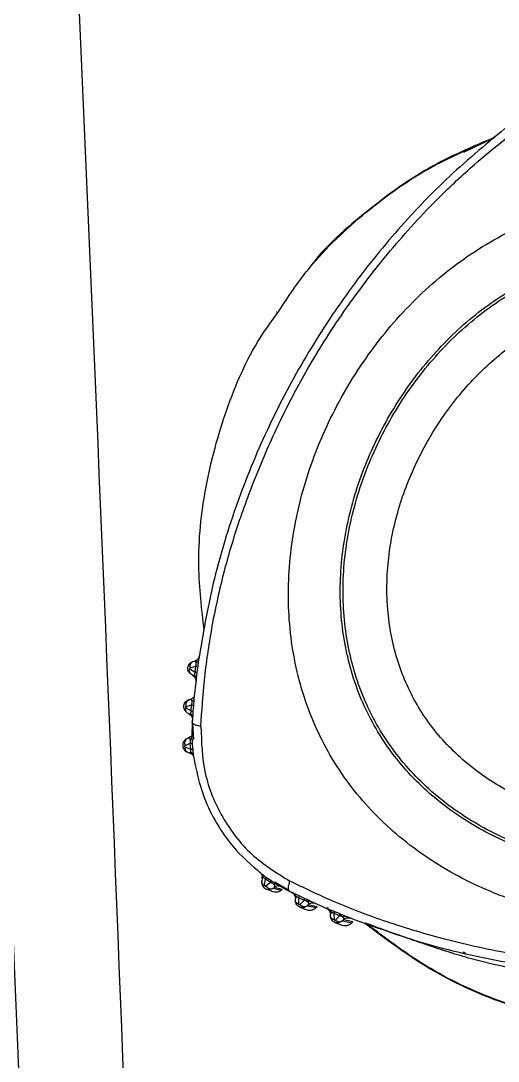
# Model space of a CAD drawing. Extents: x 527 to 611, y 788 to 934.
# Drawn here: x 604.667 to 605.984, y 868.461 to 871.327 of the extents above; entities that cross this region are included whole.
import ezdxf

# ---------------------------------------------------------------- set-up
doc = ezdxf.new("R2010")
doc.units = 0
doc.header["$MEASUREMENT"] = 0
doc.layers.add('1', color=4, linetype='Continuous')
doc.layers.add('GEOMETRY', color=3, linetype='Continuous', lineweight=25)

# ---------------------------------------------------------------- blocks, each defined once
blk = doc.blocks.new('2026_FLAIR')
at = {"layer": 'GEOMETRY'}
for p, q in [((78.9075, 67.6428), (78.8214, 67.6015)), ((78.3055, 67.162), (78.3046, 67.1607)), ((78.0757, 66.1986), (78.0796, 66.1996)), ((78.0908, 66.2022), (78.0912, 66.2046)), ((78.0669, 66.1785), (78.0814, 66.17)), ((78.0673, 66.1815), (78.0834, 66.1858)), ((78.0742, 66.1614), (78.0711, 66.1632)), ((78.0814, 66.17), (78.0834, 66.1858)), ((78.0884, 66.1836), (78.0863, 66.1677)), ((78.084, 66.1498), (78.0784, 66.0964)), ((78.0561, 66.0745), (78.0718, 66.0794)), ((78.0639, 66.0931), (78.0673, 66.0941)), ((78.0705, 66.063), (78.0718, 66.0794)), ((78.0768, 66.0765), (78.0755, 66.0599)), ((78.0558, 66.0709), (78.0705, 66.063)), ((78.0641, 66.0551), (78.0606, 66.0569)), ((78.0735, 66.0325), (78.0727, 65.991)), ((78.0742, 66.0426), (78.0735, 66.0325)), ((78.0747, 66.0285), (78.0771, 65.9837)), ((78.0622, 65.9877), (78.0592, 65.9865)), ((78.0622, 65.9877), (78.0725, 65.9928)), ((78.0536, 65.967), (78.0683, 65.9735)), ((78.0539, 65.9626), (78.0696, 65.957)), ((78.0696, 65.957), (78.0683, 65.9735)), ((78.0737, 65.9714), (78.0751, 65.9552)), ((78.0608, 65.9491), (78.0655, 65.9475)), ((78.259, 65.619), (78.2593, 65.619)), ((78.2662, 65.5997), (78.2653, 65.5946)), ((78.2732, 65.5823), (78.276, 65.5992)), ((78.2895, 65.59), (78.276, 65.5992)), ((78.2769, 65.6052), (78.2902, 65.5961)), ((78.2895, 65.59), (78.2769, 65.5799)), ((78.3016, 65.5919), (78.3063, 65.5891)), ((78.3063, 65.5891), (78.3398, 65.5689)), ((78.3063, 65.5856), (78.3428, 65.5657)), ((78.2775, 65.5722), (78.2933, 65.5659)), ((78.2896, 65.5713), (78.2968, 65.5746)), ((78.2968, 65.5746), (78.2993, 65.5766)), ((78.2968, 65.5746), (78.3198, 65.5693)), ((78.3219, 65.5709), (78.2993, 65.5766)), ((78.3198, 65.5693), (78.3219, 65.5709)), ((78.3428, 65.5657), (78.3521, 65.5611)), ((78.358, 65.5414), (78.3581, 65.5454)), ((78.3672, 65.5541), (78.3821, 65.5471)), ((78.3675, 65.5306), (78.3676, 65.5478)), ((78.3824, 65.5409), (78.3676, 65.5478)), ((78.3824, 65.5409), (78.3707, 65.5291)), ((78.3934, 65.5288), (78.3909, 65.5262)), ((78.4179, 65.523), (78.3934, 65.5288)), ((78.3703, 65.5224), (78.387, 65.5158)), ((78.3909, 65.5262), (78.4159, 65.5212)), ((78.4159, 65.5212), (78.4179, 65.523)), ((78.4489, 65.5197), (78.4467, 65.5198)), ((78.4548, 65.498), (78.4547, 65.5017)), ((78.4799, 65.4984), (78.4653, 65.5044)), ((78.4657, 65.4871), (78.4653, 65.5044)), ((78.4655, 65.5103), (78.4802, 65.5042)), ((78.467, 65.4801), (78.4843, 65.4732)), ((78.4799, 65.4984), (78.4685, 65.486)), ((78.4877, 65.4843), (78.482, 65.4804)), ((78.4904, 65.4873), (78.4877, 65.4843)), ((78.4877, 65.4843), (78.5139, 65.4793)), ((78.5162, 65.4816), (78.4904, 65.4873)), ((78.5139, 65.4793), (78.5162, 65.4816)), ((78.5487, 65.4793), (78.5859, 65.4538)), ((78.82, 65.3982), (78.8269, 65.3949)), ((78.8285, 65.3945), (78.8217, 65.3977))]:
    blk.add_line(p, q, dxfattribs=at)
for points, knots in [([(77.8462, 58.0332), (77.836, 58.3865), (77.8253, 58.7397), (77.8034, 59.4461), (77.792, 59.7993), (77.757, 60.8589), (77.6829, 62.9779), (77.5964, 65.0965), (77.47, 67.9207), (77.4013, 69.3327), (77.2529, 72.1558), (77.1732, 73.5671), (77.088, 74.9781)], [0, 0, 0, 0, 0.0625, 0.0625, 0.125, 0.125, 0.25, 0.5, 0.5, 0.75, 0.75, 1, 1, 1, 1]), ([(78.1152, 58.075), (78.0905, 58.9789), (78.0645, 59.8827), (78.0071, 61.6901), (77.976, 62.5937), (77.8772, 65.3045), (77.8036, 67.1113), (77.7211, 68.9178)], [0, 0, 0, 0, 0.25, 0.25, 0.5, 0.5, 1, 1, 1, 1]), ([(78.0975, 66.0202), (78.1002, 66.0623), (78.106, 66.1522), (78.1273, 66.2973), (78.1595, 66.445), (78.2038, 66.5917), (78.2567, 66.7316), (78.3189, 66.8708), (78.3975, 67.0201), (78.4967, 67.1742), (78.6178, 67.3329), (78.7373, 67.4634), (78.8462, 67.5648), (78.9353, 67.6388), (79.0176, 67.6999), (79.0708, 67.7354), (79.0962, 67.7523)], [0, 0, 0, 0, 0.0618389, 0.131845, 0.211627, 0.279904, 0.3529711, 0.4274329, 0.4999257, 0.5964014, 0.6918895, 0.7884778, 0.8520734, 0.9066684, 0.9556063, 1, 1, 1, 1]), ([(78.9357, 67.6673), (78.8804, 67.6212), (78.7697, 67.5288), (78.6214, 67.3707), (78.4879, 67.2003), (78.3708, 67.0175), (78.271, 66.8244), (78.1901, 66.6232), (78.1274, 66.4154), (78.103, 66.2737), (78.0909, 66.2029)], [0, 0, 0, 0, 0.124613, 0.249568, 0.374705, 0.499995, 0.625284, 0.750423, 0.875382, 1, 1, 1, 1]), ([(78.3082, 67.1582), (78.3338, 67.197), (78.3995, 67.2973), (78.5399, 67.4319), (78.7138, 67.5591), (78.8436, 67.6147), (78.9059, 67.6415)], [0, 0, 0, 0, 0.178064, 0.45931, 0.740555, 1, 1, 1, 1]), ([(78.9081, 67.6433), (78.8465, 67.6172), (78.7167, 67.5623), (78.5444, 67.4339), (78.4314, 67.3345), (78.3887, 67.2733), (78.3882, 67.2726)], [0, 0, 0, 0, 0.309897, 0.653005, 0.996113, 1, 1, 1, 1]), ([(79.3404, 65.4784), (79.2726, 65.4817), (79.1376, 65.4881), (78.9424, 65.541), (78.7628, 65.6249), (78.6063, 65.7411), (78.48, 65.8859), (78.3911, 66.0553), (78.3425, 66.2415), (78.3338, 66.4368), (78.3635, 66.6339), (78.4288, 66.8255), (78.5258, 67.0047), (78.6502, 67.1647), (78.7985, 67.2986), (78.9662, 67.3993), (79.1478, 67.4658), (79.2748, 67.4745), (79.3378, 67.4787)], [0, 0, 0, 0, 0.064638, 0.128652, 0.191528, 0.253029, 0.313363, 0.373321, 0.433986, 0.495948, 0.559248, 0.623536, 0.688243, 0.752741, 0.816423, 0.878848, 0.939909, 1, 1, 1, 1]), ([(79.3398, 65.619), (79.2817, 65.6217), (79.1659, 65.6273), (78.9986, 65.6724), (78.8446, 65.7441), (78.7106, 65.8434), (78.6023, 65.9673), (78.5262, 66.1124), (78.4848, 66.2719), (78.4776, 66.4391), (78.5032, 66.6079), (78.5593, 66.7721), (78.6425, 66.9257), (78.749, 67.0629), (78.876, 67.1777), (79.0194, 67.2641), (79.1749, 67.3213), (79.2836, 67.3287), (79.3375, 67.3324)], [0, 0, 0, 0, 0.064677, 0.128726, 0.191618, 0.253103, 0.313385, 0.373279, 0.433903, 0.49586, 0.559185, 0.62351, 0.688256, 0.752792, 0.816505, 0.878937, 0.939969, 1, 1, 1, 1]), ([(79.3398, 65.6266), (79.2822, 65.6293), (79.1675, 65.6348), (79.0016, 65.6795), (78.849, 65.7505), (78.7161, 65.8489), (78.6089, 65.9717), (78.5334, 66.1155), (78.4924, 66.2735), (78.4853, 66.4392), (78.5107, 66.6065), (78.5663, 66.7692), (78.6488, 66.9215), (78.7544, 67.0574), (78.8802, 67.1712), (79.0223, 67.2569), (79.1763, 67.3136), (79.284, 67.3209), (79.3375, 67.3245)], [0, 0, 0, 0, 0.06468, 0.128735, 0.191634, 0.253118, 0.313391, 0.373269, 0.433886, 0.495846, 0.559178, 0.623509, 0.688256, 0.752797, 0.816517, 0.878954, 0.939983, 1, 1, 1, 1]), ([(79.3391, 65.7459), (79.2897, 65.7482), (79.1913, 65.7529), (79.049, 65.7911), (78.9181, 65.8517), (78.8041, 65.9357), (78.7121, 66.0407), (78.6475, 66.1639), (78.6127, 66.2992), (78.6069, 66.4411), (78.629, 66.5843), (78.6769, 66.7238), (78.7477, 66.8544), (78.8381, 66.9711), (78.9456, 67.0687), (79.0671, 67.1422), (79.1988, 67.1909), (79.291, 67.1973), (79.3368, 67.2004)], [0, 0, 0, 0, 0.0647046, 0.128813, 0.1917628, 0.2532443, 0.313432, 0.3731912, 0.4337506, 0.4957308, 0.5591196, 0.6234952, 0.6882615, 0.7528365, 0.8166147, 0.8790898, 0.9400889, 1, 1, 1, 1]), ([(78.1066, 66.2841), (78.0997, 66.3431), (78.0845, 66.4751), (78.1058, 66.6819), (78.1642, 66.894), (78.2333, 67.0554), (78.2924, 67.1364), (78.3082, 67.1582)], [0, 0, 0, 0, 0.1936682, 0.433158, 0.6726477, 0.9121375, 1, 1, 1, 1]), ([(78.0711, 66.1632), (78.0697, 66.1642), (78.0667, 66.1662), (78.0634, 66.1709), (78.0615, 66.1765), (78.0613, 66.1826), (78.0631, 66.1884), (78.0663, 66.1931), (78.0706, 66.1967), (78.074, 66.198), (78.0757, 66.1986)], [0, 0, 0, 0, 0.116086, 0.238887, 0.368451, 0.504811, 0.634546, 0.760306, 0.882114, 1, 1, 1, 1]), ([(78.0757, 66.1986), (78.0744, 66.198), (78.0717, 66.1968), (78.0687, 66.1927), (78.067, 66.1874), (78.0672, 66.1834), (78.0673, 66.1815)], [0, 0, 0, 0, 0.242505, 0.499998, 0.757492, 1, 1, 1, 1]), ([(78.086, 66.2029), (78.0856, 66.2025), (78.0837, 66.2009), (78.0814, 66.2001), (78.0796, 66.1996)], [0, 0, 0, 0, 0.246826, 1, 1, 1, 1]), ([(78.0848, 66.1953), (78.0847, 66.1962), (78.0843, 66.1982), (78.0825, 66.1999), (78.0808, 66.1997), (78.0796, 66.1996)], [0, 0, 0, 0, 0.216052, 0.460815, 1, 1, 1, 1]), ([(78.0903, 66.207), (78.0902, 66.2068), (78.0898, 66.2062), (78.0885, 66.2048), (78.0868, 66.2032), (78.0848, 66.2017), (78.0831, 66.2009), (78.0819, 66.2004)], [0, 0, 0, 0, 0.118027, 0.419892, 0.56302, 0.707191, 1, 1, 1, 1]), ([(78.0834, 66.1858), (78.0837, 66.1866), (78.0842, 66.1883), (78.0847, 66.1909), (78.0849, 66.1933), (78.0848, 66.1946), (78.0848, 66.1953)], [0, 0, 0, 0, 0.258502, 0.499148, 0.741168, 1, 1, 1, 1]), ([(78.0909, 66.2029), (78.0907, 66.2022), (78.0904, 66.2006), (78.0887, 66.1978), (78.0864, 66.1963), (78.0848, 66.1953)], [0, 0, 0, 0, 0.2556934, 0.5108347, 1, 1, 1, 1]), ([(78.0914, 66.2089), (78.0907, 66.2077), (78.0894, 66.2053), (78.0871, 66.2037), (78.086, 66.2029)], [0, 0, 0, 0, 0.50967, 1, 1, 1, 1]), ([(78.0909, 66.2029), (78.0905, 66.2005), (78.09, 66.1967), (78.0895, 66.1923), (78.0892, 66.1897), (78.0889, 66.1872), (78.0886, 66.1849), (78.0884, 66.1836)], [0, 0, 0, 0, 0.413921, 0.636614, 0.655903, 0.797447, 1, 1, 1, 1]), ([(78.0917, 66.2089), (78.0916, 66.2087), (78.0914, 66.2085), (78.0906, 66.2074), (78.0903, 66.207)], [0, 0, 0, 0, 0.638765, 1, 1, 1, 1]), ([(78.0909, 66.2029), (78.0912, 66.2048), (78.0919, 66.2087), (78.0931, 66.2141), (78.0936, 66.215), (78.0939, 66.2156)], [0, 0, 0, 0, 0.221728, 0.46188, 1, 1, 1, 1]), ([(78.0915, 66.2065), (78.0917, 66.2073), (78.092, 66.2087), (78.0918, 66.2088), (78.0918, 66.2088)], [0, 0, 0, 0, 0.608791, 1, 1, 1, 1]), ([(78.0673, 66.1815), (78.0671, 66.1814), (78.0669, 66.1813), (78.0665, 66.181), (78.0663, 66.1806), (78.0662, 66.1802), (78.0661, 66.1799), (78.0662, 66.1796), (78.0663, 66.1792), (78.0666, 66.1788), (78.0668, 66.1786), (78.0669, 66.1785)], [0, 0, 0, 0, 0.1443319, 0.2793708, 0.4026923, 0.5158196, 0.5706887, 0.6256613, 0.7395052, 0.8638514, 1, 1, 1, 1]), ([(78.0711, 66.1632), (78.0702, 66.1639), (78.0682, 66.1654), (78.0665, 66.1691), (78.0659, 66.1736), (78.0666, 66.1769), (78.0669, 66.1785)], [0, 0, 0, 0, 0.244322, 0.5, 0.755678, 1, 1, 1, 1]), ([(78.0742, 66.1614), (78.0751, 66.1609), (78.0768, 66.16), (78.0785, 66.1615), (78.0793, 66.1622)], [0, 0, 0, 0, 0.527507, 1, 1, 1, 1]), ([(78.0742, 66.1614), (78.077, 66.1593), (78.0813, 66.1561), (78.0838, 66.1516), (78.084, 66.151), (78.0841, 66.1507)], [0, 0, 0, 0, 0.478133, 0.731706, 1, 1, 1, 1]), ([(78.0742, 66.1614), (78.0758, 66.1603), (78.0789, 66.1581), (78.0822, 66.1533), (78.0841, 66.1477), (78.084, 66.1439), (78.0839, 66.142)], [0, 0, 0, 0, 0.244604, 0.5, 0.755396, 1, 1, 1, 1]), ([(78.0793, 66.1622), (78.0795, 66.1626), (78.08, 66.1634), (78.0807, 66.1652), (78.0813, 66.1674), (78.0813, 66.1691), (78.0814, 66.17)], [0, 0, 0, 0, 0.275715, 0.530152, 0.765716, 1, 1, 1, 1]), ([(78.084, 66.1498), (78.0841, 66.1509), (78.0842, 66.1531), (78.0834, 66.1564), (78.0818, 66.1595), (78.0801, 66.1613), (78.0793, 66.1622)], [0, 0, 0, 0, 0.247251, 0.5, 0.752748, 1, 1, 1, 1]), ([(78.0863, 66.1677), (78.086, 66.168), (78.0853, 66.1688), (78.0827, 66.1696), (78.0814, 66.17)], [0, 0, 0, 0, 0.5, 1, 1, 1, 1]), ([(78.0884, 66.1836), (78.088, 66.1839), (78.0873, 66.1846), (78.0847, 66.1854), (78.0834, 66.1858)], [0, 0, 0, 0, 0.501821, 1, 1, 1, 1]), ([(78.0863, 66.1677), (78.0859, 66.1644), (78.085, 66.1578), (78.0843, 66.1525), (78.084, 66.1498)], [0, 0, 0, 0, 0.485792, 1, 1, 1, 1]), ([(78.084, 66.1498), (78.0839, 66.1478), (78.0836, 66.1431), (78.0838, 66.1424), (78.0839, 66.142)], [0, 0, 0, 0, 0.4285327, 1, 1, 1, 1]), ([(78.0606, 66.0569), (78.0591, 66.0579), (78.0562, 66.0598), (78.0528, 66.064), (78.0506, 66.0691), (78.0499, 66.0749), (78.0509, 66.0807), (78.0537, 66.0861), (78.0581, 66.0907), (78.062, 66.0923), (78.0639, 66.0931)], [0, 0, 0, 0, 0.112526, 0.228496, 0.347979, 0.471037, 0.597725, 0.728089, 0.86217, 1, 1, 1, 1]), ([(78.0561, 66.0745), (78.0559, 66.0745), (78.0556, 66.0743), (78.0552, 66.074), (78.0549, 66.0735), (78.0548, 66.073), (78.0547, 66.0726), (78.0548, 66.0723), (78.0549, 66.072), (78.055, 66.0716), (78.0553, 66.0712), (78.0556, 66.071), (78.0558, 66.0709)], [0, 0, 0, 0, 0.1463414, 0.2847937, 0.4118148, 0.5272671, 0.5822824, 0.6366354, 0.691461, 0.747852, 0.8678102, 1, 1, 1, 1]), ([(78.0639, 66.0931), (78.0626, 66.0924), (78.0597, 66.0911), (78.0568, 66.0865), (78.0553, 66.0807), (78.0558, 66.0766), (78.0561, 66.0745)], [0, 0, 0, 0, 0.241786, 0.499997, 0.75821, 1, 1, 1, 1]), ([(78.0734, 66.0974), (78.0731, 66.0971), (78.0714, 66.0955), (78.0691, 66.0947), (78.0673, 66.0941)], [0, 0, 0, 0, 0.203561, 1, 1, 1, 1]), ([(78.0731, 66.0893), (78.0731, 66.0899), (78.0729, 66.0911), (78.0723, 66.0928), (78.0706, 66.0946), (78.0686, 66.0943), (78.0673, 66.0941)], [0, 0, 0, 0, 0.102414, 0.213748, 0.458342, 1, 1, 1, 1]), ([(78.0771, 66.1011), (78.0764, 66.1002), (78.0744, 66.0975), (78.0713, 66.0959), (78.0693, 66.0948)], [0, 0, 0, 0, 0.339493, 1, 1, 1, 1]), ([(78.0718, 66.0794), (78.0721, 66.0803), (78.0726, 66.0819), (78.0731, 66.0847), (78.0732, 66.0873), (78.0732, 66.0886), (78.0731, 66.0893)], [0, 0, 0, 0, 0.266443, 0.509618, 0.748019, 1, 1, 1, 1]), ([(78.0768, 66.0765), (78.0765, 66.077), (78.0758, 66.078), (78.0732, 66.0789), (78.0718, 66.0794)], [0, 0, 0, 0, 0.501099, 1, 1, 1, 1]), ([(78.0784, 66.0964), (78.0783, 66.0957), (78.0781, 66.0943), (78.0767, 66.0918), (78.0745, 66.0903), (78.0731, 66.0893)], [0, 0, 0, 0, 0.256158, 0.511246, 1, 1, 1, 1]), ([(78.0784, 66.0964), (78.0781, 66.0931), (78.0776, 66.0867), (78.0771, 66.0798), (78.0768, 66.0765)], [0, 0, 0, 0, 0.510693, 1, 1, 1, 1]), ([(78.0606, 66.0569), (78.0597, 66.0576), (78.0578, 66.0589), (78.0561, 66.0622), (78.0552, 66.0663), (78.0556, 66.0694), (78.0558, 66.0709)], [0, 0, 0, 0, 0.244947, 0.5, 0.755053, 1, 1, 1, 1]), ([(78.064, 66.0551), (78.0669, 66.0531), (78.0712, 66.0501), (78.0739, 66.0454), (78.0741, 66.0443), (78.0742, 66.0437)], [0, 0, 0, 0, 0.478945, 0.73293, 1, 1, 1, 1]), ([(78.0641, 66.0551), (78.0649, 66.0547), (78.0665, 66.054), (78.0679, 66.0551), (78.0686, 66.0556)], [0, 0, 0, 0, 0.5237312, 1, 1, 1, 1]), ([(78.0641, 66.0551), (78.0657, 66.0541), (78.0689, 66.052), (78.0723, 66.0474), (78.0745, 66.0419), (78.0745, 66.0381), (78.0745, 66.0363)], [0, 0, 0, 0, 0.244705, 0.5, 0.755295, 1, 1, 1, 1]), ([(78.0686, 66.0556), (78.0688, 66.056), (78.0693, 66.0567), (78.0699, 66.0583), (78.0704, 66.0602), (78.0705, 66.0618), (78.0705, 66.0627), (78.0705, 66.063)], [0, 0, 0, 0, 0.278913, 0.535679, 0.770925, 0.912381, 1, 1, 1, 1]), ([(78.0742, 66.0426), (78.0742, 66.0438), (78.0743, 66.0461), (78.0732, 66.0497), (78.0713, 66.0529), (78.0695, 66.0547), (78.0686, 66.0556)], [0, 0, 0, 0, 0.247085, 0.499998, 0.752911, 1, 1, 1, 1]), ([(78.0755, 66.0599), (78.0752, 66.0604), (78.0745, 66.0615), (78.0719, 66.0625), (78.0705, 66.063)], [0, 0, 0, 0, 0.499997, 1, 1, 1, 1]), ([(78.0755, 66.0599), (78.0753, 66.0567), (78.0747, 66.0501), (78.0744, 66.0452), (78.0742, 66.0426)], [0, 0, 0, 0, 0.4727183, 1, 1, 1, 1]), ([(78.0975, 66.0202), (78.0937, 66.0209), (78.0862, 66.0223), (78.0785, 66.0253), (78.0738, 66.0288), (78.0736, 66.0312), (78.0735, 66.0325)], [0, 0, 0, 0, 0.252807, 0.508865, 0.760288, 1, 1, 1, 1]), ([(78.0742, 66.0426), (78.0742, 66.0409), (78.0741, 66.0372), (78.0744, 66.0366), (78.0745, 66.0363)], [0, 0, 0, 0, 0.4373971, 1, 1, 1, 1]), ([(78.0975, 66.0202), (78.0989, 65.9767), (78.1016, 65.8904), (78.1528, 65.7673), (78.2334, 65.6615), (78.3064, 65.6165), (78.3431, 65.5939)], [0, 0, 0, 0, 0.2514158, 0.4999834, 0.7485544, 1, 1, 1, 1]), ([(78.0728, 65.9905), (78.0727, 65.9913), (78.0727, 65.9928), (78.0722, 65.9937), (78.0699, 65.9921), (78.0652, 65.9894), (78.062, 65.9877)], [0, 0, 0, 0, 0.137432, 0.269514, 0.520823, 1, 1, 1, 1]), ([(78.0622, 65.9877), (78.0638, 65.9886), (78.0664, 65.9899), (78.0682, 65.9921), (78.0689, 65.9929)], [0, 0, 0, 0, 0.642662, 1, 1, 1, 1]), ([(78.0684, 65.9836), (78.0682, 65.9842), (78.068, 65.9854), (78.0672, 65.987), (78.0653, 65.9887), (78.0635, 65.9881), (78.0622, 65.9877)], [0, 0, 0, 0, 0.102658, 0.213834, 0.457963, 1, 1, 1, 1]), ([(78.0727, 65.991), (78.0726, 65.9896), (78.0723, 65.9869), (78.0697, 65.9847), (78.0684, 65.9836)], [0, 0, 0, 0, 0.509663, 1, 1, 1, 1]), ([(78.0727, 65.991), (78.0728, 65.9879), (78.073, 65.9816), (78.0735, 65.9749), (78.0737, 65.9714)], [0, 0, 0, 0, 0.489149, 1, 1, 1, 1]), ([(78.0592, 65.9865), (78.0571, 65.9853), (78.0535, 65.9832), (78.0497, 65.9782), (78.0476, 65.9728), (78.0471, 65.967), (78.0482, 65.9612), (78.051, 65.956), (78.0553, 65.9516), (78.059, 65.95), (78.0608, 65.9491)], [0, 0, 0, 0, 0.150773, 0.264434, 0.386648, 0.506202, 0.625757, 0.747841, 0.872557, 1, 1, 1, 1]), ([(78.0592, 65.9865), (78.0579, 65.9856), (78.0552, 65.984), (78.0528, 65.9791), (78.0521, 65.9731), (78.0531, 65.969), (78.0536, 65.967)], [0, 0, 0, 0, 0.241628, 0.499996, 0.758367, 1, 1, 1, 1]), ([(78.0536, 65.967), (78.0534, 65.9669), (78.0531, 65.9667), (78.0526, 65.9661), (78.0523, 65.9655), (78.0523, 65.9649), (78.0523, 65.9644), (78.0524, 65.964), (78.0526, 65.9637), (78.0528, 65.9633), (78.0533, 65.9628), (78.0537, 65.9627), (78.0539, 65.9626)], [0, 0, 0, 0, 0.144969, 0.282382, 0.408812, 0.524214, 0.579439, 0.634146, 0.689441, 0.746369, 0.867327, 1, 1, 1, 1]), ([(78.0608, 65.9491), (78.0598, 65.9496), (78.0577, 65.9506), (78.0555, 65.9538), (78.054, 65.9578), (78.0539, 65.961), (78.0539, 65.9626)], [0, 0, 0, 0, 0.244802, 0.5, 0.755198, 1, 1, 1, 1]), ([(78.0683, 65.9735), (78.0685, 65.9744), (78.0687, 65.9761), (78.0689, 65.9789), (78.0687, 65.9815), (78.0685, 65.9829), (78.0684, 65.9836)], [0, 0, 0, 0, 0.265172, 0.509677, 0.749232, 1, 1, 1, 1]), ([(78.0737, 65.9714), (78.0733, 65.9718), (78.0726, 65.9727), (78.0698, 65.9732), (78.0683, 65.9735)], [0, 0, 0, 0, 0.500743, 1, 1, 1, 1]), ([(78.0654, 65.9476), (78.0684, 65.9461), (78.0731, 65.9439), (78.0763, 65.9402), (78.0766, 65.9395), (78.0768, 65.9392)], [0, 0, 0, 0, 0.479641, 0.733283, 1, 1, 1, 1]), ([(78.0655, 65.9475), (78.0664, 65.9473), (78.068, 65.9468), (78.0691, 65.9484), (78.0695, 65.9491)], [0, 0, 0, 0, 0.527463, 1, 1, 1, 1]), ([(78.0743, 65.9414), (78.073, 65.9428), (78.0705, 65.9454), (78.0672, 65.9468), (78.0655, 65.9475)], [0, 0, 0, 0, 0.509569, 1, 1, 1, 1]), ([(78.0667, 65.9495), (78.0676, 65.9484), (78.0704, 65.9454), (78.0743, 65.9438), (78.0769, 65.9428)], [0, 0, 0, 0, 0.333333, 1, 1, 1, 1]), ([(78.0695, 65.9491), (78.0697, 65.9495), (78.0699, 65.9504), (78.0702, 65.9522), (78.0701, 65.9544), (78.0698, 65.9561), (78.0696, 65.957)], [0, 0, 0, 0, 0.272932, 0.525631, 0.762717, 1, 1, 1, 1]), ([(78.0769, 65.9382), (78.0768, 65.9392), (78.0764, 65.9414), (78.0748, 65.9444), (78.0725, 65.9471), (78.0705, 65.9484), (78.0695, 65.9491)], [0, 0, 0, 0, 0.247362, 0.499999, 0.752637, 1, 1, 1, 1]), ([(78.0751, 65.9552), (78.0747, 65.9556), (78.0739, 65.9564), (78.071, 65.9568), (78.0696, 65.957)], [0, 0, 0, 0, 0.5, 1, 1, 1, 1]), ([(78.0751, 65.9552), (78.0753, 65.9521), (78.076, 65.9455), (78.0766, 65.9407), (78.0769, 65.9382)], [0, 0, 0, 0, 0.4718203, 1, 1, 1, 1]), ([(78.0769, 65.9382), (78.0847, 65.8998), (78.0978, 65.8354), (78.1398, 65.7523), (78.1904, 65.6786), (78.2365, 65.6384), (78.2635, 65.6149)], [0, 0, 0, 0, 0.307324, 0.515132, 0.716378, 1, 1, 1, 1]), ([(78.2635, 65.6149), (78.2621, 65.6161), (78.2591, 65.6185), (78.2591, 65.6188), (78.259, 65.619)], [0, 0, 0, 0, 0.470584, 1, 1, 1, 1]), ([(78.2635, 65.6149), (78.2643, 65.6143), (78.2654, 65.6134), (78.267, 65.6123), (78.2677, 65.6118), (78.2681, 65.6115), (78.2684, 65.6113), (78.2694, 65.6106), (78.2722, 65.6086), (78.275, 65.6066), (78.2769, 65.6052)], [0, 0, 0, 0, 0.237358, 0.356058, 0.420019, 0.422084, 0.43752, 0.479818, 0.63966, 1, 1, 1, 1]), ([(78.2693, 65.6029), (78.2692, 65.6041), (78.2691, 65.6065), (78.2678, 65.6098), (78.266, 65.6127), (78.2643, 65.6142), (78.2635, 65.6149)], [0, 0, 0, 0, 0.247391, 0.500007, 0.75262, 1, 1, 1, 1]), ([(78.264, 65.6145), (78.2643, 65.6142), (78.2648, 65.6134), (78.2667, 65.6087), (78.2664, 65.6035), (78.2663, 65.6001)], [0, 0, 0, 0, 0.26707, 0.520902, 1, 1, 1, 1]), ([(78.2653, 65.5946), (78.2651, 65.5927), (78.2647, 65.5889), (78.2662, 65.5832), (78.2691, 65.5781), (78.2734, 65.5741), (78.2786, 65.5715), (78.2842, 65.5704), (78.2879, 65.571), (78.2896, 65.5713)], [0, 0, 0, 0, 0.1445071, 0.2890175, 0.4336484, 0.5785164, 0.7211455, 0.865396, 1, 1, 1, 1]), ([(78.2732, 65.5823), (78.2719, 65.5831), (78.2692, 65.5847), (78.2665, 65.5879), (78.265, 65.5913), (78.2652, 65.5935), (78.2653, 65.5946)], [0, 0, 0, 0, 0.244802, 0.5, 0.755198, 1, 1, 1, 1]), ([(78.2662, 65.5997), (78.2665, 65.6015), (78.2669, 65.6038), (78.2663, 65.6061), (78.2661, 65.6067)], [0, 0, 0, 0, 0.75348, 1, 1, 1, 1]), ([(78.2693, 65.6029), (78.2685, 65.6028), (78.2667, 65.6025), (78.2664, 65.6007), (78.2662, 65.5997)], [0, 0, 0, 0, 0.471748, 1, 1, 1, 1]), ([(78.276, 65.5992), (78.2753, 65.5998), (78.2741, 65.6009), (78.2728, 65.6016), (78.2721, 65.602), (78.2715, 65.6022), (78.2705, 65.6027), (78.2698, 65.6028), (78.2693, 65.6029)], [0, 0, 0, 0, 0.238068, 0.475416, 0.501679, 0.551762, 0.728188, 1, 1, 1, 1]), ([(78.276, 65.5992), (78.2765, 65.6006), (78.2775, 65.6034), (78.2771, 65.6046), (78.2769, 65.6052)], [0, 0, 0, 0, 0.5, 1, 1, 1, 1]), ([(78.2895, 65.59), (78.2899, 65.5914), (78.2908, 65.5943), (78.2904, 65.5955), (78.2902, 65.5961)], [0, 0, 0, 0, 0.499386, 1, 1, 1, 1]), ([(78.2981, 65.5851), (78.2976, 65.5855), (78.2965, 65.5864), (78.2943, 65.5878), (78.2919, 65.5891), (78.2903, 65.5897), (78.2895, 65.59)], [0, 0, 0, 0, 0.249261, 0.488794, 0.734234, 1, 1, 1, 1]), ([(78.2902, 65.5961), (78.293, 65.5942), (78.2984, 65.5906), (78.3037, 65.5872), (78.3063, 65.5856)], [0, 0, 0, 0, 0.51114, 1, 1, 1, 1]), ([(78.2981, 65.5851), (78.2997, 65.5857), (78.3028, 65.587), (78.3052, 65.5861), (78.3063, 65.5856)], [0, 0, 0, 0, 0.490313, 1, 1, 1, 1]), ([(78.3179, 65.5793), (78.3174, 65.5794), (78.3165, 65.5799), (78.3122, 65.5822), (78.3082, 65.5845), (78.3063, 65.5856)], [0, 0, 0, 0, 0.325049, 0.679815, 1, 1, 1, 1]), ([(78.3428, 65.5657), (78.3417, 65.5665), (78.3395, 65.5682), (78.3386, 65.5743), (78.3395, 65.5829), (78.3419, 65.5902), (78.3431, 65.5939)], [0, 0, 0, 0, 0.239707, 0.491119, 0.747175, 1, 1, 1, 1]), ([(79.3417, 65.3573), (79.2745, 65.3593), (79.1446, 65.3632), (78.9547, 65.3912), (78.7777, 65.4297), (78.6136, 65.4786), (78.4691, 65.5328), (78.3828, 65.5746), (78.3431, 65.5939)], [0, 0, 0, 0, 0.194123, 0.375326, 0.553698, 0.717107, 0.869983, 1, 1, 1, 1]), ([(78.2769, 65.5799), (78.2767, 65.5798), (78.2764, 65.5796), (78.2757, 65.5794), (78.275, 65.5795), (78.2744, 65.5797), (78.274, 65.58), (78.2738, 65.5803), (78.2736, 65.5806), (78.2733, 65.581), (78.2732, 65.5816), (78.2732, 65.5821), (78.2732, 65.5823)], [0, 0, 0, 0, 0.144988, 0.282396, 0.408827, 0.524229, 0.57945, 0.634159, 0.689453, 0.746382, 0.867343, 1, 1, 1, 1]), ([(78.2769, 65.5799), (78.2784, 65.5785), (78.2814, 65.5755), (78.287, 65.573), (78.2925, 65.5725), (78.2954, 65.5739), (78.2968, 65.5746)], [0, 0, 0, 0, 0.241635, 0.500008, 0.758375, 1, 1, 1, 1]), ([(78.2934, 65.5662), (78.2943, 65.5657), (78.2978, 65.564), (78.3044, 65.5637), (78.3127, 65.5649), (78.3174, 65.5678), (78.3198, 65.5693)], [0, 0, 0, 0, 0.111215, 0.407477, 0.703738, 1, 1, 1, 1]), ([(78.2993, 65.5766), (78.3002, 65.5778), (78.3016, 65.5794), (78.3008, 65.5821), (78.2996, 65.5838), (78.2986, 65.5847), (78.2981, 65.5851)], [0, 0, 0, 0, 0.55288, 0.791652, 0.900062, 1, 1, 1, 1]), ([(78.313, 65.5801), (78.3119, 65.5803), (78.3089, 65.5807), (78.3041, 65.5795), (78.3009, 65.5776), (78.2993, 65.5766)], [0, 0, 0, 0, 0.2258809, 0.6209448, 1, 1, 1, 1]), ([(78.3205, 65.578), (78.3189, 65.5788), (78.3165, 65.58), (78.3138, 65.5801), (78.313, 65.5801)], [0, 0, 0, 0, 0.6914059, 1, 1, 1, 1]), ([(78.347, 65.5639), (78.3471, 65.5638), (78.3474, 65.5635), (78.3506, 65.5619), (78.3521, 65.5611)], [0, 0, 0, 0, 0.563906, 1, 1, 1, 1]), ([(78.347, 65.5639), (78.3486, 65.5629), (78.3519, 65.561), (78.3555, 65.5564), (78.3578, 65.5511), (78.358, 65.5473), (78.3581, 65.5454)], [0, 0, 0, 0, 0.244705, 0.5, 0.755295, 1, 1, 1, 1]), ([(78.3523, 65.561), (78.3516, 65.5614), (78.3503, 65.562), (78.3497, 65.5623), (78.35, 65.5621), (78.3508, 65.5614), (78.3517, 65.5607), (78.3527, 65.5597), (78.3543, 65.5579), (78.3562, 65.5549), (78.3578, 65.5505), (78.358, 65.5473), (78.3581, 65.5457)], [0, 0, 0, 0, 0.142962, 0.292081, 0.42269, 0.480541, 0.534056, 0.584952, 0.636005, 0.747242, 0.872024, 1, 1, 1, 1]), ([(78.3521, 65.5611), (78.3529, 65.5607), (78.3542, 65.5601), (78.3559, 65.5593), (78.3578, 65.5585), (78.3615, 65.5568), (78.365, 65.5552), (78.3672, 65.5541)], [0, 0, 0, 0, 0.231722, 0.347212, 0.412126, 0.632719, 1, 1, 1, 1]), ([(78.3606, 65.5496), (78.3603, 65.5509), (78.3596, 65.5534), (78.3577, 65.5566), (78.3552, 65.5594), (78.3531, 65.5605), (78.3521, 65.5611)], [0, 0, 0, 0, 0.247126, 0.500004, 0.75288, 1, 1, 1, 1]), ([(78.3675, 65.5306), (78.3661, 65.5312), (78.3632, 65.5324), (78.3602, 65.535), (78.3582, 65.5381), (78.3581, 65.5403), (78.358, 65.5414)], [0, 0, 0, 0, 0.244947, 0.5, 0.755053, 1, 1, 1, 1]), ([(78.3909, 65.5262), (78.3889, 65.5247), (78.3854, 65.5221), (78.3793, 65.5208), (78.3737, 65.5211), (78.3683, 65.523), (78.3637, 65.5264), (78.3603, 65.5309), (78.3582, 65.536), (78.3581, 65.5396), (78.358, 65.5414)], [0, 0, 0, 0, 0.166512, 0.279987, 0.401109, 0.523295, 0.648233, 0.769287, 0.886519, 1, 1, 1, 1]), ([(78.3606, 65.5496), (78.3598, 65.5492), (78.3581, 65.5484), (78.3581, 65.5465), (78.3581, 65.5454)], [0, 0, 0, 0, 0.475353, 1, 1, 1, 1]), ([(78.3676, 65.5478), (78.3669, 65.5482), (78.3655, 65.549), (78.3642, 65.5494), (78.3634, 65.5495), (78.3628, 65.5496), (78.3617, 65.5497), (78.361, 65.5497), (78.3606, 65.5496)], [0, 0, 0, 0, 0.230171, 0.465865, 0.473511, 0.536883, 0.722542, 1, 1, 1, 1]), ([(78.3676, 65.5478), (78.3678, 65.5493), (78.3683, 65.5523), (78.3676, 65.5535), (78.3672, 65.5541)], [0, 0, 0, 0, 0.500018, 1, 1, 1, 1]), ([(78.3707, 65.5291), (78.3706, 65.529), (78.3703, 65.5287), (78.3698, 65.5286), (78.3692, 65.5285), (78.3687, 65.5287), (78.3684, 65.5289), (78.3681, 65.529), (78.3679, 65.5293), (78.3677, 65.5296), (78.3675, 65.53), (78.3675, 65.5304), (78.3675, 65.5306)], [0, 0, 0, 0, 0.146361, 0.284808, 0.41183, 0.527282, 0.582294, 0.636648, 0.691473, 0.747865, 0.867827, 1, 1, 1, 1]), ([(78.3707, 65.5291), (78.3723, 65.5278), (78.3757, 65.5253), (78.3815, 65.5236), (78.387, 65.5237), (78.3896, 65.5254), (78.3909, 65.5262)], [0, 0, 0, 0, 0.241792, 0.500007, 0.758217, 1, 1, 1, 1]), ([(78.3821, 65.5471), (78.3851, 65.5457), (78.3911, 65.5428), (78.3969, 65.54), (78.3999, 65.5386)], [0, 0, 0, 0, 0.491532, 1, 1, 1, 1]), ([(78.3824, 65.5409), (78.3826, 65.5423), (78.3831, 65.5453), (78.3824, 65.5465), (78.3821, 65.5471)], [0, 0, 0, 0, 0.4990546, 1, 1, 1, 1]), ([(78.3916, 65.5371), (78.391, 65.5375), (78.3898, 65.5383), (78.3875, 65.5394), (78.3849, 65.5404), (78.3833, 65.5407), (78.3824, 65.5409)], [0, 0, 0, 0, 0.25021, 0.488494, 0.732792, 1, 1, 1, 1]), ([(78.398, 65.5391), (78.3971, 65.5397), (78.3955, 65.5406), (78.3924, 65.5422), (78.3906, 65.5431), (78.3897, 65.5436)], [0, 0, 0, 0, 0.473796, 0.73063, 1, 1, 1, 1]), ([(78.3916, 65.5371), (78.393, 65.538), (78.3961, 65.5396), (78.3986, 65.539), (78.3999, 65.5386)], [0, 0, 0, 0, 0.4898005, 1, 1, 1, 1]), ([(78.3934, 65.5288), (78.3942, 65.53), (78.3953, 65.5318), (78.3944, 65.5345), (78.3931, 65.536), (78.3921, 65.5368), (78.3916, 65.5371)], [0, 0, 0, 0, 0.552691, 0.791968, 0.900435, 1, 1, 1, 1]), ([(78.3934, 65.5288), (78.3949, 65.5299), (78.3979, 65.5323), (78.4035, 65.534), (78.4094, 65.5342), (78.413, 65.5329), (78.4148, 65.5323)], [0, 0, 0, 0, 0.244606, 0.5, 0.755394, 1, 1, 1, 1]), ([(78.3999, 65.5386), (78.4081, 65.5349), (78.4244, 65.5275), (78.441, 65.5203), (78.4494, 65.5168)], [0, 0, 0, 0, 0.499752, 1, 1, 1, 1]), ([(78.387, 65.5159), (78.3891, 65.5152), (78.3938, 65.5135), (78.4015, 65.5138), (78.4094, 65.5161), (78.4137, 65.5195), (78.4159, 65.5212)], [0, 0, 0, 0, 0.215652, 0.477101, 0.738551, 1, 1, 1, 1]), ([(78.4428, 65.5198), (78.443, 65.5197), (78.4433, 65.5195), (78.4475, 65.5176), (78.4494, 65.5168)], [0, 0, 0, 0, 0.572677, 1, 1, 1, 1]), ([(78.4428, 65.5198), (78.4445, 65.519), (78.4479, 65.5172), (78.4517, 65.5127), (78.4543, 65.5074), (78.4546, 65.5036), (78.4547, 65.5017)], [0, 0, 0, 0, 0.244604, 0.5, 0.755396, 1, 1, 1, 1]), ([(78.4497, 65.5166), (78.4487, 65.5171), (78.4468, 65.5179), (78.4457, 65.5184), (78.4459, 65.5183), (78.4459, 65.5183)], [0, 0, 0, 0, 0.506645, 0.973841, 1, 1, 1, 1]), ([(78.4474, 65.517), (78.4475, 65.517), (78.4476, 65.5169), (78.4477, 65.5168), (78.4478, 65.5168)], [0, 0, 0, 0, 0.7643884, 1, 1, 1, 1]), ([(78.4478, 65.5168), (78.448, 65.5165), (78.4487, 65.516), (78.4499, 65.5147), (78.4511, 65.5131), (78.4527, 65.5106), (78.4543, 65.5069), (78.4546, 65.5036), (78.4547, 65.502)], [0, 0, 0, 0, 0.103607, 0.215933, 0.332469, 0.456678, 0.724796, 1, 1, 1, 1]), ([(78.4577, 65.5063), (78.4574, 65.5075), (78.4567, 65.5099), (78.4547, 65.5128), (78.4523, 65.5153), (78.4503, 65.5163), (78.4493, 65.5168)], [0, 0, 0, 0, 0.2472728, 0.4999955, 0.7527205, 1, 1, 1, 1]), ([(78.4494, 65.5168), (78.4512, 65.516), (78.4531, 65.5152), (78.4554, 65.5144), (78.4565, 65.5139), (78.4581, 65.5134), (78.4602, 65.5125), (78.4625, 65.5116), (78.4643, 65.5108), (78.4655, 65.5103)], [0, 0, 0, 0, 0.415796, 0.420284, 0.453774, 0.64405, 0.702207, 0.805119, 1, 1, 1, 1]), ([(78.4577, 65.5063), (78.4572, 65.5062), (78.456, 65.5059), (78.4548, 65.5044), (78.4548, 65.5028), (78.4547, 65.5017)], [0, 0, 0, 0, 0.226914, 0.472559, 1, 1, 1, 1]), ([(78.4653, 65.5044), (78.4645, 65.5048), (78.4631, 65.5056), (78.4616, 65.5059), (78.4608, 65.5061), (78.4602, 65.5062), (78.459, 65.5064), (78.4582, 65.5063), (78.4577, 65.5063)], [0, 0, 0, 0, 0.235042, 0.470576, 0.478141, 0.540974, 0.724966, 1, 1, 1, 1]), ([(78.4653, 65.5044), (78.4656, 65.5058), (78.4661, 65.5086), (78.4657, 65.5097), (78.4655, 65.5103)], [0, 0, 0, 0, 0.5000033, 1, 1, 1, 1]), ([(78.4799, 65.4984), (78.4802, 65.4998), (78.4807, 65.5026), (78.4804, 65.5037), (78.4802, 65.5042)], [0, 0, 0, 0, 0.498321, 1, 1, 1, 1]), ([(78.4802, 65.5042), (78.4826, 65.5032), (78.4851, 65.5022), (78.4888, 65.5006), (78.4906, 65.4999), (78.4928, 65.4989), (78.495, 65.4979), (78.4968, 65.4972), (78.498, 65.4967)], [0, 0, 0, 0, 0.386711, 0.400532, 0.607773, 0.666949, 0.778449, 1, 1, 1, 1]), ([(78.4657, 65.4871), (78.4642, 65.4876), (78.461, 65.4887), (78.4575, 65.4914), (78.4552, 65.4946), (78.4549, 65.4969), (78.4548, 65.498)], [0, 0, 0, 0, 0.244322, 0.5, 0.755678, 1, 1, 1, 1]), ([(78.482, 65.4804), (78.48, 65.4797), (78.4764, 65.4784), (78.471, 65.4787), (78.4662, 65.4802), (78.4618, 65.4828), (78.4581, 65.4868), (78.4554, 65.4921), (78.455, 65.496), (78.4548, 65.498)], [0, 0, 0, 0, 0.1608629, 0.2996168, 0.4162153, 0.5503482, 0.6923252, 0.8421972, 1, 1, 1, 1]), ([(78.4685, 65.486), (78.4684, 65.4859), (78.4681, 65.4857), (78.4677, 65.4855), (78.4672, 65.4855), (78.4668, 65.4856), (78.4665, 65.4857), (78.4663, 65.4859), (78.466, 65.4862), (78.4658, 65.4867), (78.4657, 65.487), (78.4657, 65.4871)], [0, 0, 0, 0, 0.1443522, 0.2793875, 0.4027108, 0.5158382, 0.5707046, 0.6256786, 0.7395199, 0.8638694, 1, 1, 1, 1]), ([(78.4685, 65.486), (78.4701, 65.4849), (78.4735, 65.4827), (78.479, 65.4815), (78.4841, 65.4818), (78.4865, 65.4835), (78.4877, 65.4843)], [0, 0, 0, 0, 0.24251, 0.500006, 0.757498, 1, 1, 1, 1]), ([(78.4887, 65.4949), (78.4882, 65.4952), (78.4871, 65.4959), (78.4849, 65.497), (78.4824, 65.4979), (78.4807, 65.4982), (78.4799, 65.4984)], [0, 0, 0, 0, 0.257065, 0.499427, 0.740311, 1, 1, 1, 1]), ([(78.4843, 65.4732), (78.4867, 65.4725), (78.4918, 65.4709), (78.4998, 65.4714), (78.5076, 65.474), (78.5118, 65.4775), (78.5139, 65.4793)], [0, 0, 0, 0, 0.2399766, 0.4933177, 0.7466589, 1, 1, 1, 1]), ([(78.4887, 65.4949), (78.4903, 65.4958), (78.4928, 65.4971), (78.4959, 65.4973), (78.4973, 65.4969), (78.498, 65.4967)], [0, 0, 0, 0, 0.4891512, 0.7442778, 1, 1, 1, 1]), ([(78.4904, 65.4873), (78.4911, 65.4885), (78.492, 65.4902), (78.4913, 65.4928), (78.4895, 65.4942), (78.4887, 65.4949)], [0, 0, 0, 0, 0.5458445, 0.7875395, 1, 1, 1, 1]), ([(78.4904, 65.4873), (78.4918, 65.4885), (78.4947, 65.4909), (78.5002, 65.4929), (78.506, 65.4933), (78.5097, 65.4922), (78.5114, 65.4917)], [0, 0, 0, 0, 0.244704, 0.5, 0.755296, 1, 1, 1, 1]), ([(78.498, 65.4967), (78.5652, 65.472), (78.6998, 65.4226), (78.9111, 65.3732), (79.1259, 65.3411), (79.2706, 65.3372), (79.3429, 65.3352)], [0, 0, 0, 0, 0.249231, 0.499142, 0.749419, 1, 1, 1, 1]), ([(78.5114, 65.4917), (78.5106, 65.492), (78.5094, 65.4923), (78.5037, 65.4945), (78.4999, 65.496), (78.498, 65.4967)], [0, 0, 0, 0, 0.537947, 0.778148, 1, 1, 1, 1]), ([(79.3525, 65.3152), (79.3143, 65.3159), (79.2378, 65.3172), (79.1238, 65.3272), (79.0112, 65.3428), (78.9178, 65.3604), (78.8521, 65.377), (78.818, 65.3869), (78.8007, 65.3921), (78.7926, 65.3946), (78.789, 65.3957), (78.7872, 65.3963), (78.7864, 65.3965), (78.7861, 65.3966), (78.7861, 65.3966), (78.786, 65.3967), (78.7857, 65.3968), (78.7845, 65.3971), (78.7797, 65.3987), (78.7552, 65.4065), (78.7188, 65.4186), (78.6702, 65.4354), (78.6274, 65.4506), (78.5877, 65.465), (78.5643, 65.4734), (78.5534, 65.4769), (78.5517, 65.4776), (78.5509, 65.4779)], [0, 0, 0, 0, 0.126152, 0.252189, 0.377922, 0.503276, 0.569547, 0.605718, 0.622991, 0.630855, 0.634365, 0.63592, 0.637145, 0.637148, 0.637169, 0.637227, 0.637442, 0.638274, 0.641544, 0.654509, 0.725799, 0.772839, 0.835158, 0.892191, 0.945352, 0.972041, 1, 1, 1, 1])]:
    blk.add_open_spline(points, degree=3, knots=knots, dxfattribs=at)
for points in [[(78.5487, 65.4793), (78.6077, 65.4347), (78.7258, 65.3456), (78.9288, 65.2535), (79.1433, 65.1955), (79.3649, 65.1763), (79.5864, 65.1955), (79.8009, 65.2534), (80.0039, 65.3456), (80.122, 65.4347), (80.181, 65.4792)], [(80.1736, 65.4779), (80.1148, 65.4338), (79.9972, 65.3457), (79.7954, 65.2546), (79.5823, 65.1974), (79.3622, 65.1784), (79.1421, 65.1974), (78.9291, 65.2547), (78.7272, 65.3458), (78.6097, 65.4339), (78.5509, 65.4779)]]:
    blk.add_open_spline(points, degree=3, dxfattribs=at)

msp = doc.modelspace()

# ---------------------------------------------------------------- block references
at = {"layer": '1'}
msp.add_blockref('2026_FLAIR', (527.0666, 803.3631), dxfattribs=at)

doc.saveas('drawing.dxf')
